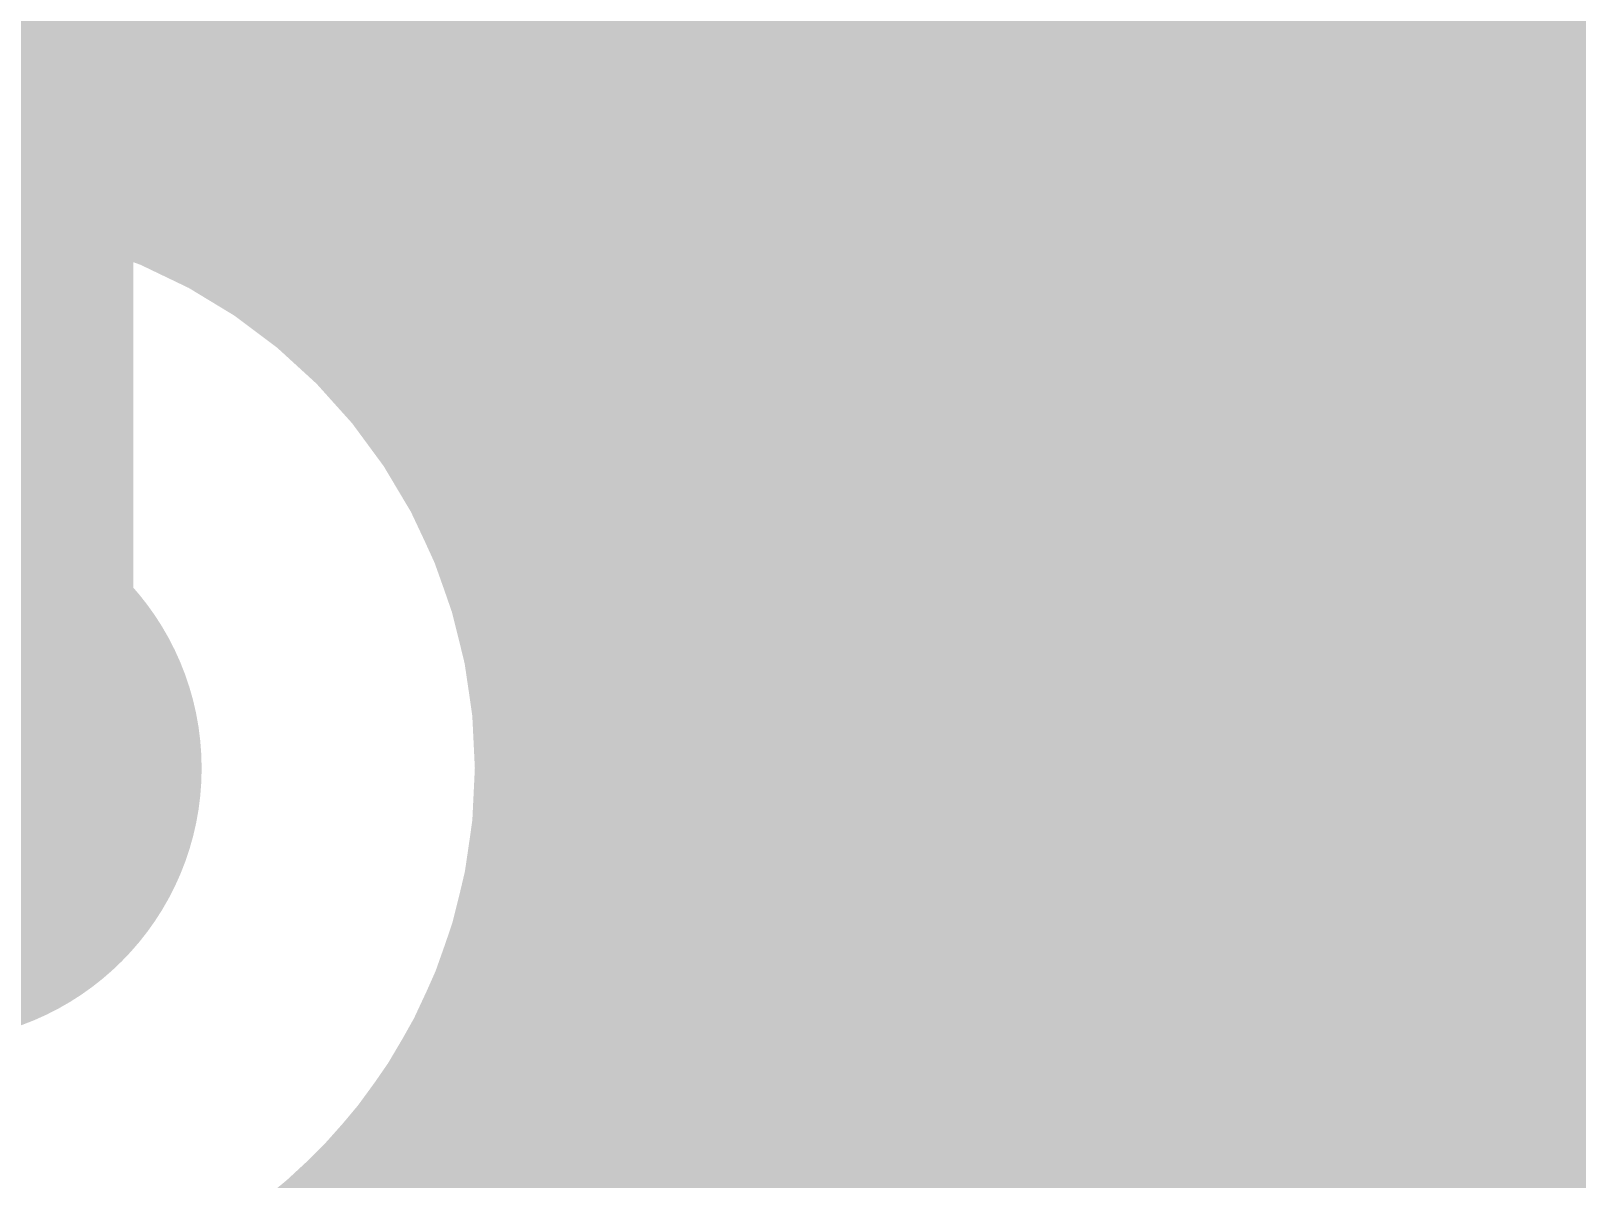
# Model space of a CAD drawing. Header units: inches. Extents: x -0.355 to 0.355, y -0.355 to 0.355.
# Drawn here: x 0.18701 to 0.23154, y -0.13878 to -0.10571 of the extents above; entities that cross this region are included whole.
import ezdxf

# ---------------------------------------------------------------- set-up
doc = ezdxf.new("R2010")
doc.units = ezdxf.units.IN
doc.header["$MEASUREMENT"] = 0
for name, color, linetype in [('BottomLayer', 5, 'Continuous'), ('Mechanical1', 6, 'Continuous'), ('TopLayer', 1, 'Continuous'), ('TopOverlay', 2, 'Continuous'), ('TopPaste', 8, 'Continuous'), ('TopSolder', 216, 'Continuous'), ('ViaHoleLayer', 16, 'Continuous')]:
    doc.layers.add(name, color=color, linetype=linetype)
doc.styles.add('Arial', font='', dxfattribs={"height": 0.2})
doc.styles.get('Arial').set_extended_font_data('Arial')

# ---------------------------------------------------------------- blocks, each defined once
blk = doc.blocks.new('R0201_24')
at = {"layer": 'TopLayer'}
for points in [[(-0.017716, 0.005906), (-0.005906, 0.005906), (-0.005906, -0.005906), (-0.017716, -0.005906)], [(0.005906, 0.005906), (0.017716, 0.005906), (0.017716, -0.005906), (0.005906, -0.005906)]]:
    blk.add_hatch(color=1, dxfattribs=at).paths.add_polyline_path(points)
at = {"layer": 'TopPaste'}
for points in [[(-0.017716, 0.005906), (-0.005906, 0.005906), (-0.005906, -0.005906), (-0.017716, -0.005906)], [(0.005906, 0.005906), (0.017716, 0.005906), (0.017716, -0.005906), (0.005906, -0.005906)]]:
    blk.add_hatch(color=8, dxfattribs=at).paths.add_polyline_path(points)
at = {"layer": 'TopSolder'}
for points in [[(-0.021716, 0.009905), (-0.001906, 0.009905), (-0.001906, -0.009905), (-0.021716, -0.009905)], [(0.001906, 0.009905), (0.021716, 0.009905), (0.021716, -0.009905), (0.001906, -0.009905)]]:
    blk.add_hatch(color=216, dxfattribs=at).paths.add_polyline_path(points)
at = {"layer": 'TopOverlay'}
for points in [[(-0.007874, 0.011434, 0.001969, 0.001969, 0), (-0.023425, 0.011434, 0.001969, 0.001969, 0)], [(-0.023425, 0.011434, 0.001969, 0.001969, 0), (-0.023425, -0.011434, 0.001969, 0.001969, 0)], [(0.023425, 0.011434, 0.001969, 0.001969, 0), (0.007874, 0.011434, 0.001969, 0.001969, 0)]]:
    blk.add_lwpolyline(points, format="xyseb", dxfattribs=at)
for points in [[(-0.023917, 0.011434, 0.000984, 0.000984, 1), (-0.022933, 0.011434, 0.000984, 0.000984, 1)], [(-0.023917, 0.011434, 0.000984, 0.000984, 1), (-0.022933, 0.011434, 0.000984, 0.000984, 1)], [(-0.008366, 0.011434, 0.000984, 0.000984, 1), (-0.007382, 0.011434, 0.000984, 0.000984, 1)], [(0.007382, 0.011434, 0.000984, 0.000984, 1), (0.008366, 0.011434, 0.000984, 0.000984, 1)]]:
    blk.add_lwpolyline(points, format="xyseb", close=True, dxfattribs=at)

msp = doc.modelspace()

# ---------------------------------------------------------------- hatches: boundary and pattern name
at = {"layer": 'BottomLayer'}
h = msp.add_hatch(color=5, dxfattribs=at)
edge = h.paths.add_edge_path()
edge.add_arc((0.184055, -0.126969), 0.007874, 0, 360)
at = {"layer": 'TopLayer'}
h = msp.add_hatch(color=1, dxfattribs=at)
edge = h.paths.add_edge_path()
edge.add_arc((0.184055, -0.126969), 0.007874, 0, 360)
at = {"layer": 'ViaHoleLayer'}
h = msp.add_hatch(color=16, dxfattribs=at)
edge = h.paths.add_edge_path()
edge.add_arc((0.184055, -0.126969), 0.003937, 0, 360)

# ---------------------------------------------------------------- linework, layer by layer
at = {"layer": 'BottomLayer'}
for points in [[(0.264103, -0.07874, 0.003937, 0.003937, -6.854099), (0.264103, 0.07874, 0.003937, 0.003937, 0)], [(0.275591, -0.003937, 0.003937, 0.003937, -0.864689), (-0.264103, -0.082677, 0.003937, 0.003937, 0)], [(0.241465, -0.071991, 0.003937, 0.003937, -0.173904), (0.14067, -0.209046, 0.003937, 0.003937, 0)], [(0.34252, -0.07874, 0.003937, 0.003937, -0.414214), (0.07874, -0.34252, 0.003937, 0.003937, 0)], [(0.34252, -0.082677, 0.003937, 0.003937, -0.414214), (0.07874, -0.346457, 0.003937, 0.003937, 0)], [(0.145669, -0.104137, 0.003937, 0.003937, 0), (0.229442, -0.104137, 0.003937, 0.003937, 0)], [(0.145669, -0.104531, 0.003937, 0.003937, 0), (0.229263, -0.104531, 0.003937, 0.003937, 0)], [(0.145669, -0.104925, 0.003937, 0.003937, 0), (0.229083, -0.104925, 0.003937, 0.003937, 0)], [(0.145669, -0.105318, 0.003937, 0.003937, 0), (0.228902, -0.105318, 0.003937, 0.003937, 0)], [(0.145669, -0.105712, 0.003937, 0.003937, 0), (0.228721, -0.105712, 0.003937, 0.003937, 0)], [(0.145669, -0.106106, 0.003937, 0.003937, 0), (0.228538, -0.106106, 0.003937, 0.003937, 0)], [(0.145669, -0.1065, 0.003937, 0.003937, 0), (0.228355, -0.1065, 0.003937, 0.003937, 0)], [(0.145669, -0.106893, 0.003937, 0.003937, 0), (0.228171, -0.106893, 0.003937, 0.003937, 0)], [(0.145669, -0.107287, 0.003937, 0.003937, 0), (0.227986, -0.107287, 0.003937, 0.003937, 0)], [(0.145669, -0.107681, 0.003937, 0.003937, 0), (0.2278, -0.107681, 0.003937, 0.003937, 0)], [(0.145669, -0.108074, 0.003937, 0.003937, 0), (0.227614, -0.108074, 0.003937, 0.003937, 0)], [(0.145669, -0.108468, 0.003937, 0.003937, 0), (0.227427, -0.108468, 0.003937, 0.003937, 0)], [(0.145669, -0.108862, 0.003937, 0.003937, 0), (0.227238, -0.108862, 0.003937, 0.003937, 0)], [(0.167181, -0.121572, 0.003937, 0.003937, -0.856092), (0.201772, -0.126969, 0.003937, 0.003937, 0)], [(0.184407, -0.109256, 0.003937, 0.003937, 0), (0.227049, -0.109256, 0.003937, 0.003937, 0)], [(0.187785, -0.109649, 0.003937, 0.003937, 0), (0.226859, -0.109649, 0.003937, 0.003937, 0)], [(0.189289, -0.110043, 0.003937, 0.003937, 0), (0.226669, -0.110043, 0.003937, 0.003937, 0)], [(0.190425, -0.110437, 0.003937, 0.003937, 0), (0.226477, -0.110437, 0.003937, 0.003937, 0)], [(0.191365, -0.11083, 0.003937, 0.003937, 0), (0.226285, -0.11083, 0.003937, 0.003937, 0)], [(0.192178, -0.111224, 0.003937, 0.003937, 0), (0.226092, -0.111224, 0.003937, 0.003937, 0)], [(0.1929, -0.111618, 0.003937, 0.003937, 0), (0.225898, -0.111618, 0.003937, 0.003937, 0)], [(0.19355, -0.112011, 0.003937, 0.003937, 0), (0.225703, -0.112011, 0.003937, 0.003937, 0)], [(0.194144, -0.112405, 0.003937, 0.003937, 0), (0.225507, -0.112405, 0.003937, 0.003937, 0)], [(0.19469, -0.112799, 0.003937, 0.003937, 0), (0.22531, -0.112799, 0.003937, 0.003937, 0)], [(0.195195, -0.113193, 0.003937, 0.003937, 0), (0.225112, -0.113193, 0.003937, 0.003937, 0)], [(0.195665, -0.113586, 0.003937, 0.003937, 0), (0.224914, -0.113586, 0.003937, 0.003937, 0)], [(0.196104, -0.11398, 0.003937, 0.003937, 0), (0.224715, -0.11398, 0.003937, 0.003937, 0)], [(0.196515, -0.114374, 0.003937, 0.003937, 0), (0.224515, -0.114374, 0.003937, 0.003937, 0)], [(0.196901, -0.114767, 0.003937, 0.003937, 0), (0.224314, -0.114767, 0.003937, 0.003937, 0)], [(0.197263, -0.115161, 0.003937, 0.003937, 0), (0.224112, -0.115161, 0.003937, 0.003937, 0)], [(0.197605, -0.115555, 0.003937, 0.003937, 0), (0.223909, -0.115555, 0.003937, 0.003937, 0)], [(0.197927, -0.115948, 0.003937, 0.003937, 0), (0.223706, -0.115948, 0.003937, 0.003937, 0)], [(0.198231, -0.116342, 0.003937, 0.003937, 0), (0.223501, -0.116342, 0.003937, 0.003937, 0)], [(0.198518, -0.116736, 0.003937, 0.003937, 0), (0.223296, -0.116736, 0.003937, 0.003937, 0)], [(0.198788, -0.117129, 0.003937, 0.003937, 0), (0.223089, -0.117129, 0.003937, 0.003937, 0)], [(0.199044, -0.117523, 0.003937, 0.003937, 0), (0.222882, -0.117523, 0.003937, 0.003937, 0)], [(0.199285, -0.117917, 0.003937, 0.003937, 0), (0.222674, -0.117917, 0.003937, 0.003937, 0)], [(0.199512, -0.118311, 0.003937, 0.003937, 0), (0.222465, -0.118311, 0.003937, 0.003937, 0)], [(0.199726, -0.118704, 0.003937, 0.003937, 0), (0.222255, -0.118704, 0.003937, 0.003937, 0)], [(0.199927, -0.119098, 0.003937, 0.003937, 0), (0.222045, -0.119098, 0.003937, 0.003937, 0)], [(0.200117, -0.119492, 0.003937, 0.003937, 0), (0.221833, -0.119492, 0.003937, 0.003937, 0)], [(0.200294, -0.119885, 0.003937, 0.003937, 0), (0.221621, -0.119885, 0.003937, 0.003937, 0)], [(0.20046, -0.120279, 0.003937, 0.003937, 0), (0.221407, -0.120279, 0.003937, 0.003937, 0)], [(0.200615, -0.120673, 0.003937, 0.003937, 0), (0.221193, -0.120673, 0.003937, 0.003937, 0)], [(0.20076, -0.121066, 0.003937, 0.003937, 0), (0.220978, -0.121066, 0.003937, 0.003937, 0)], [(0.200894, -0.12146, 0.003937, 0.003937, 0), (0.220761, -0.12146, 0.003937, 0.003937, 0)], [(0.201017, -0.121854, 0.003937, 0.003937, 0), (0.220544, -0.121854, 0.003937, 0.003937, 0)], [(0.201131, -0.122248, 0.003937, 0.003937, 0), (0.220326, -0.122248, 0.003937, 0.003937, 0)], [(0.201235, -0.122641, 0.003937, 0.003937, 0), (0.220108, -0.122641, 0.003937, 0.003937, 0)], [(0.158465, -0.152559, 0.011811, 0.011811, 0), (0.184055, -0.126969, 0.011811, 0.011811, 0)], [(0.201329, -0.123035, 0.003937, 0.003937, 0), (0.219888, -0.123035, 0.003937, 0.003937, 0)], [(0.201414, -0.123429, 0.003937, 0.003937, 0), (0.219667, -0.123429, 0.003937, 0.003937, 0)], [(0.20149, -0.123822, 0.003937, 0.003937, 0), (0.219445, -0.123822, 0.003937, 0.003937, 0)], [(0.201556, -0.124216, 0.003937, 0.003937, 0), (0.219223, -0.124216, 0.003937, 0.003937, 0)], [(0.201614, -0.12461, 0.003937, 0.003937, 0), (0.218999, -0.12461, 0.003937, 0.003937, 0)], [(0.201662, -0.125003, 0.003937, 0.003937, 0), (0.218775, -0.125003, 0.003937, 0.003937, 0)], [(0.201702, -0.125397, 0.003937, 0.003937, 0), (0.218549, -0.125397, 0.003937, 0.003937, 0)], [(0.201732, -0.125791, 0.003937, 0.003937, 0), (0.218323, -0.125791, 0.003937, 0.003937, 0)], [(0.201754, -0.126185, 0.003937, 0.003937, 0), (0.218095, -0.126185, 0.003937, 0.003937, 0)], [(0.201767, -0.126578, 0.003937, 0.003937, 0), (0.217867, -0.126578, 0.003937, 0.003937, 0)], [(0.201772, -0.126969, 0.003937, 0.003937, -0.326204), (0.189451, -0.143843, 0.003937, 0.003937, 0)], [(0.201772, -0.126972, 0.003937, 0.003937, 0), (0.217638, -0.126972, 0.003937, 0.003937, 0)], [(0.201767, -0.127366, 0.003937, 0.003937, 0), (0.217408, -0.127366, 0.003937, 0.003937, 0)], [(0.201754, -0.127759, 0.003937, 0.003937, 0), (0.217177, -0.127759, 0.003937, 0.003937, 0)], [(0.201732, -0.128153, 0.003937, 0.003937, 0), (0.216945, -0.128153, 0.003937, 0.003937, 0)], [(0.201701, -0.128547, 0.003937, 0.003937, 0), (0.216712, -0.128547, 0.003937, 0.003937, 0)], [(0.201613, -0.129334, 0.003937, 0.003937, 0), (0.216243, -0.129334, 0.003937, 0.003937, 0)], [(0.201661, -0.128941, 0.003937, 0.003937, 0), (0.216478, -0.128941, 0.003937, 0.003937, 0)], [(0.201555, -0.129728, 0.003937, 0.003937, 0), (0.216007, -0.129728, 0.003937, 0.003937, 0)], [(0.201489, -0.130122, 0.003937, 0.003937, 0), (0.21577, -0.130122, 0.003937, 0.003937, 0)], [(0.201413, -0.130515, 0.003937, 0.003937, 0), (0.215532, -0.130515, 0.003937, 0.003937, 0)], [(0.201328, -0.130909, 0.003937, 0.003937, 0), (0.215293, -0.130909, 0.003937, 0.003937, 0)], [(0.201233, -0.131303, 0.003937, 0.003937, 0), (0.215053, -0.131303, 0.003937, 0.003937, 0)], [(0.201129, -0.131696, 0.003937, 0.003937, 0), (0.214812, -0.131696, 0.003937, 0.003937, 0)], [(0.201015, -0.13209, 0.003937, 0.003937, 0), (0.21457, -0.13209, 0.003937, 0.003937, 0)], [(0.200757, -0.132878, 0.003937, 0.003937, 0), (0.214084, -0.132878, 0.003937, 0.003937, 0)], [(0.200891, -0.132484, 0.003937, 0.003937, 0), (0.214327, -0.132484, 0.003937, 0.003937, 0)], [(0.200613, -0.133271, 0.003937, 0.003937, 0), (0.213839, -0.133271, 0.003937, 0.003937, 0)], [(0.200457, -0.133665, 0.003937, 0.003937, 0), (0.213593, -0.133665, 0.003937, 0.003937, 0)], [(0.200291, -0.134059, 0.003937, 0.003937, 0), (0.213346, -0.134059, 0.003937, 0.003937, 0)], [(0.200113, -0.134452, 0.003937, 0.003937, 0), (0.213098, -0.134452, 0.003937, 0.003937, 0)], [(0.199924, -0.134846, 0.003937, 0.003937, 0), (0.212849, -0.134846, 0.003937, 0.003937, 0)], [(0.199722, -0.13524, 0.003937, 0.003937, 0), (0.212599, -0.13524, 0.003937, 0.003937, 0)], [(0.199508, -0.135633, 0.003937, 0.003937, 0), (0.212348, -0.135633, 0.003937, 0.003937, 0)], [(0.199039, -0.136421, 0.003937, 0.003937, 0), (0.211843, -0.136421, 0.003937, 0.003937, 0)], [(0.199281, -0.136027, 0.003937, 0.003937, 0), (0.212096, -0.136027, 0.003937, 0.003937, 0)], [(0.198784, -0.136815, 0.003937, 0.003937, 0), (0.211589, -0.136815, 0.003937, 0.003937, 0)], [(0.198513, -0.137208, 0.003937, 0.003937, 0), (0.211334, -0.137208, 0.003937, 0.003937, 0)], [(0.198226, -0.137602, 0.003937, 0.003937, 0), (0.211078, -0.137602, 0.003937, 0.003937, 0)], [(0.197922, -0.137996, 0.003937, 0.003937, 0), (0.210821, -0.137996, 0.003937, 0.003937, 0)], [(0.197599, -0.138389, 0.003937, 0.003937, 0), (0.210563, -0.138389, 0.003937, 0.003937, 0)], [(0.197257, -0.138783, 0.003937, 0.003937, 0), (0.210303, -0.138783, 0.003937, 0.003937, 0)], [(0.196508, -0.13957, 0.003937, 0.003937, 0), (0.209782, -0.13957, 0.003937, 0.003937, 0)], [(0.196894, -0.139177, 0.003937, 0.003937, 0), (0.210043, -0.139177, 0.003937, 0.003937, 0)], [(0.196096, -0.139964, 0.003937, 0.003937, 0), (0.209519, -0.139964, 0.003937, 0.003937, 0)], [(0.195657, -0.140358, 0.003937, 0.003937, 0), (0.209256, -0.140358, 0.003937, 0.003937, 0)], [(0.195186, -0.140752, 0.003937, 0.003937, 0), (0.208991, -0.140752, 0.003937, 0.003937, 0)]]:
    msp.add_lwpolyline(points, format="xyseb", dxfattribs=at)
for points in [[(0.228458, -0.104137, 0.001969, 0.001969, 1), (0.230426, -0.104137, 0.001969, 0.001969, 1)], [(0.228279, -0.104531, 0.001969, 0.001969, 1), (0.230247, -0.104531, 0.001969, 0.001969, 1)], [(0.228099, -0.104925, 0.001969, 0.001969, 1), (0.230067, -0.104925, 0.001969, 0.001969, 1)], [(0.227736, -0.105712, 0.001969, 0.001969, 1), (0.229705, -0.105712, 0.001969, 0.001969, 1)], [(0.227918, -0.105318, 0.001969, 0.001969, 1), (0.229886, -0.105318, 0.001969, 0.001969, 1)], [(0.227554, -0.106106, 0.001969, 0.001969, 1), (0.229522, -0.106106, 0.001969, 0.001969, 1)], [(0.227371, -0.1065, 0.001969, 0.001969, 1), (0.229339, -0.1065, 0.001969, 0.001969, 1)], [(0.227187, -0.106893, 0.001969, 0.001969, 1), (0.229155, -0.106893, 0.001969, 0.001969, 1)], [(0.227002, -0.107287, 0.001969, 0.001969, 1), (0.22897, -0.107287, 0.001969, 0.001969, 1)], [(0.226816, -0.107681, 0.001969, 0.001969, 1), (0.228785, -0.107681, 0.001969, 0.001969, 1)], [(0.22663, -0.108074, 0.001969, 0.001969, 1), (0.228598, -0.108074, 0.001969, 0.001969, 1)], [(0.226442, -0.108468, 0.001969, 0.001969, 1), (0.228411, -0.108468, 0.001969, 0.001969, 1)], [(0.226065, -0.109256, 0.001969, 0.001969, 1), (0.228034, -0.109256, 0.001969, 0.001969, 1)], [(0.226254, -0.108862, 0.001969, 0.001969, 1), (0.228223, -0.108862, 0.001969, 0.001969, 1)], [(0.186801, -0.109649, 0.001969, 0.001969, 1), (0.18877, -0.109649, 0.001969, 0.001969, 1)], [(0.225875, -0.109649, 0.001969, 0.001969, 1), (0.227844, -0.109649, 0.001969, 0.001969, 1)], [(0.188305, -0.110043, 0.001969, 0.001969, 1), (0.190274, -0.110043, 0.001969, 0.001969, 1)], [(0.225685, -0.110043, 0.001969, 0.001969, 1), (0.227653, -0.110043, 0.001969, 0.001969, 1)], [(0.18944, -0.110437, 0.001969, 0.001969, 1), (0.191409, -0.110437, 0.001969, 0.001969, 1)], [(0.225493, -0.110437, 0.001969, 0.001969, 1), (0.227462, -0.110437, 0.001969, 0.001969, 1)], [(0.190381, -0.11083, 0.001969, 0.001969, 1), (0.192349, -0.11083, 0.001969, 0.001969, 1)], [(0.225301, -0.11083, 0.001969, 0.001969, 1), (0.227269, -0.11083, 0.001969, 0.001969, 1)], [(0.191194, -0.111224, 0.001969, 0.001969, 1), (0.193162, -0.111224, 0.001969, 0.001969, 1)], [(0.225107, -0.111224, 0.001969, 0.001969, 1), (0.227076, -0.111224, 0.001969, 0.001969, 1)], [(0.191915, -0.111618, 0.001969, 0.001969, 1), (0.193884, -0.111618, 0.001969, 0.001969, 1)], [(0.224913, -0.111618, 0.001969, 0.001969, 1), (0.226882, -0.111618, 0.001969, 0.001969, 1)], [(0.192566, -0.112011, 0.001969, 0.001969, 1), (0.194534, -0.112011, 0.001969, 0.001969, 1)], [(0.19316, -0.112405, 0.001969, 0.001969, 1), (0.195128, -0.112405, 0.001969, 0.001969, 1)], [(0.224523, -0.112405, 0.001969, 0.001969, 1), (0.226491, -0.112405, 0.001969, 0.001969, 1)], [(0.224718, -0.112011, 0.001969, 0.001969, 1), (0.226687, -0.112011, 0.001969, 0.001969, 1)], [(0.193706, -0.112799, 0.001969, 0.001969, 1), (0.195674, -0.112799, 0.001969, 0.001969, 1)], [(0.224326, -0.112799, 0.001969, 0.001969, 1), (0.226294, -0.112799, 0.001969, 0.001969, 1)], [(0.194211, -0.113193, 0.001969, 0.001969, 1), (0.196179, -0.113193, 0.001969, 0.001969, 1)], [(0.224128, -0.113193, 0.001969, 0.001969, 1), (0.226097, -0.113193, 0.001969, 0.001969, 1)], [(0.194681, -0.113586, 0.001969, 0.001969, 1), (0.196649, -0.113586, 0.001969, 0.001969, 1)], [(0.22393, -0.113586, 0.001969, 0.001969, 1), (0.225898, -0.113586, 0.001969, 0.001969, 1)], [(0.19512, -0.11398, 0.001969, 0.001969, 1), (0.197088, -0.11398, 0.001969, 0.001969, 1)], [(0.223731, -0.11398, 0.001969, 0.001969, 1), (0.225699, -0.11398, 0.001969, 0.001969, 1)], [(0.19553, -0.114374, 0.001969, 0.001969, 1), (0.197499, -0.114374, 0.001969, 0.001969, 1)], [(0.223531, -0.114374, 0.001969, 0.001969, 1), (0.225499, -0.114374, 0.001969, 0.001969, 1)], [(0.195916, -0.114767, 0.001969, 0.001969, 1), (0.197885, -0.114767, 0.001969, 0.001969, 1)], [(0.22333, -0.114767, 0.001969, 0.001969, 1), (0.225298, -0.114767, 0.001969, 0.001969, 1)], [(0.196279, -0.115161, 0.001969, 0.001969, 1), (0.198247, -0.115161, 0.001969, 0.001969, 1)], [(0.223128, -0.115161, 0.001969, 0.001969, 1), (0.225096, -0.115161, 0.001969, 0.001969, 1)], [(0.196621, -0.115555, 0.001969, 0.001969, 1), (0.198589, -0.115555, 0.001969, 0.001969, 1)], [(0.196943, -0.115948, 0.001969, 0.001969, 1), (0.198911, -0.115948, 0.001969, 0.001969, 1)], [(0.222721, -0.115948, 0.001969, 0.001969, 1), (0.22469, -0.115948, 0.001969, 0.001969, 1)], [(0.222925, -0.115555, 0.001969, 0.001969, 1), (0.224893, -0.115555, 0.001969, 0.001969, 1)], [(0.197247, -0.116342, 0.001969, 0.001969, 1), (0.199215, -0.116342, 0.001969, 0.001969, 1)], [(0.222517, -0.116342, 0.001969, 0.001969, 1), (0.224485, -0.116342, 0.001969, 0.001969, 1)], [(0.197534, -0.116736, 0.001969, 0.001969, 1), (0.199502, -0.116736, 0.001969, 0.001969, 1)], [(0.222311, -0.116736, 0.001969, 0.001969, 1), (0.22428, -0.116736, 0.001969, 0.001969, 1)], [(0.197804, -0.117129, 0.001969, 0.001969, 1), (0.199772, -0.117129, 0.001969, 0.001969, 1)], [(0.222105, -0.117129, 0.001969, 0.001969, 1), (0.224074, -0.117129, 0.001969, 0.001969, 1)], [(0.19806, -0.117523, 0.001969, 0.001969, 1), (0.200028, -0.117523, 0.001969, 0.001969, 1)], [(0.221898, -0.117523, 0.001969, 0.001969, 1), (0.223866, -0.117523, 0.001969, 0.001969, 1)], [(0.198301, -0.117917, 0.001969, 0.001969, 1), (0.200269, -0.117917, 0.001969, 0.001969, 1)], [(0.22169, -0.117917, 0.001969, 0.001969, 1), (0.223658, -0.117917, 0.001969, 0.001969, 1)], [(0.198528, -0.118311, 0.001969, 0.001969, 1), (0.200496, -0.118311, 0.001969, 0.001969, 1)], [(0.221481, -0.118311, 0.001969, 0.001969, 1), (0.223449, -0.118311, 0.001969, 0.001969, 1)], [(0.198742, -0.118704, 0.001969, 0.001969, 1), (0.20071, -0.118704, 0.001969, 0.001969, 1)], [(0.221271, -0.118704, 0.001969, 0.001969, 1), (0.22324, -0.118704, 0.001969, 0.001969, 1)], [(0.198943, -0.119098, 0.001969, 0.001969, 1), (0.200912, -0.119098, 0.001969, 0.001969, 1)], [(0.199132, -0.119492, 0.001969, 0.001969, 1), (0.201101, -0.119492, 0.001969, 0.001969, 1)], [(0.220849, -0.119492, 0.001969, 0.001969, 1), (0.222817, -0.119492, 0.001969, 0.001969, 1)], [(0.22106, -0.119098, 0.001969, 0.001969, 1), (0.223029, -0.119098, 0.001969, 0.001969, 1)], [(0.19931, -0.119885, 0.001969, 0.001969, 1), (0.201278, -0.119885, 0.001969, 0.001969, 1)], [(0.220636, -0.119885, 0.001969, 0.001969, 1), (0.222605, -0.119885, 0.001969, 0.001969, 1)], [(0.199476, -0.120279, 0.001969, 0.001969, 1), (0.201444, -0.120279, 0.001969, 0.001969, 1)], [(0.220423, -0.120279, 0.001969, 0.001969, 1), (0.222391, -0.120279, 0.001969, 0.001969, 1)], [(0.199631, -0.120673, 0.001969, 0.001969, 1), (0.201599, -0.120673, 0.001969, 0.001969, 1)], [(0.220209, -0.120673, 0.001969, 0.001969, 1), (0.222177, -0.120673, 0.001969, 0.001969, 1)], [(0.199775, -0.121066, 0.001969, 0.001969, 1), (0.201744, -0.121066, 0.001969, 0.001969, 1)], [(0.219993, -0.121066, 0.001969, 0.001969, 1), (0.221962, -0.121066, 0.001969, 0.001969, 1)], [(0.199909, -0.12146, 0.001969, 0.001969, 1), (0.201878, -0.12146, 0.001969, 0.001969, 1)], [(0.219777, -0.12146, 0.001969, 0.001969, 1), (0.221746, -0.12146, 0.001969, 0.001969, 1)], [(0.200033, -0.121854, 0.001969, 0.001969, 1), (0.202002, -0.121854, 0.001969, 0.001969, 1)], [(0.21956, -0.121854, 0.001969, 0.001969, 1), (0.221529, -0.121854, 0.001969, 0.001969, 1)], [(0.200147, -0.122248, 0.001969, 0.001969, 1), (0.202115, -0.122248, 0.001969, 0.001969, 1)], [(0.200251, -0.122641, 0.001969, 0.001969, 1), (0.202219, -0.122641, 0.001969, 0.001969, 1)], [(0.219123, -0.122641, 0.001969, 0.001969, 1), (0.221092, -0.122641, 0.001969, 0.001969, 1)], [(0.219342, -0.122248, 0.001969, 0.001969, 1), (0.221311, -0.122248, 0.001969, 0.001969, 1)], [(0.181102, -0.126969, 0.005906, 0.005906, 1), (0.187008, -0.126969, 0.005906, 0.005906, 1)], [(0.200345, -0.123035, 0.001969, 0.001969, 1), (0.202314, -0.123035, 0.001969, 0.001969, 1)], [(0.218904, -0.123035, 0.001969, 0.001969, 1), (0.220872, -0.123035, 0.001969, 0.001969, 1)], [(0.20043, -0.123429, 0.001969, 0.001969, 1), (0.202399, -0.123429, 0.001969, 0.001969, 1)], [(0.218683, -0.123429, 0.001969, 0.001969, 1), (0.220651, -0.123429, 0.001969, 0.001969, 1)], [(0.200506, -0.123822, 0.001969, 0.001969, 1), (0.202474, -0.123822, 0.001969, 0.001969, 1)], [(0.218461, -0.123822, 0.001969, 0.001969, 1), (0.220429, -0.123822, 0.001969, 0.001969, 1)], [(0.200572, -0.124216, 0.001969, 0.001969, 1), (0.202541, -0.124216, 0.001969, 0.001969, 1)], [(0.218238, -0.124216, 0.001969, 0.001969, 1), (0.220207, -0.124216, 0.001969, 0.001969, 1)], [(0.20063, -0.12461, 0.001969, 0.001969, 1), (0.202598, -0.12461, 0.001969, 0.001969, 1)], [(0.218015, -0.12461, 0.001969, 0.001969, 1), (0.219983, -0.12461, 0.001969, 0.001969, 1)], [(0.200678, -0.125003, 0.001969, 0.001969, 1), (0.202647, -0.125003, 0.001969, 0.001969, 1)], [(0.21779, -0.125003, 0.001969, 0.001969, 1), (0.219759, -0.125003, 0.001969, 0.001969, 1)], [(0.200718, -0.125397, 0.001969, 0.001969, 1), (0.202686, -0.125397, 0.001969, 0.001969, 1)], [(0.217565, -0.125397, 0.001969, 0.001969, 1), (0.219533, -0.125397, 0.001969, 0.001969, 1)], [(0.200748, -0.125791, 0.001969, 0.001969, 1), (0.202717, -0.125791, 0.001969, 0.001969, 1)], [(0.20077, -0.126185, 0.001969, 0.001969, 1), (0.202738, -0.126185, 0.001969, 0.001969, 1)], [(0.217111, -0.126185, 0.001969, 0.001969, 1), (0.21908, -0.126185, 0.001969, 0.001969, 1)], [(0.217339, -0.125791, 0.001969, 0.001969, 1), (0.219307, -0.125791, 0.001969, 0.001969, 1)], [(0.200783, -0.126578, 0.001969, 0.001969, 1), (0.202752, -0.126578, 0.001969, 0.001969, 1)], [(0.216883, -0.126578, 0.001969, 0.001969, 1), (0.218851, -0.126578, 0.001969, 0.001969, 1)], [(0.200787, -0.126969, 0.001969, 0.001969, 1), (0.202756, -0.126969, 0.001969, 0.001969, 1)], [(0.200787, -0.126969, 0.001969, 0.001969, 1), (0.202756, -0.126969, 0.001969, 0.001969, 1)], [(0.200787, -0.126972, 0.001969, 0.001969, 1), (0.202756, -0.126972, 0.001969, 0.001969, 1)], [(0.216654, -0.126972, 0.001969, 0.001969, 1), (0.218622, -0.126972, 0.001969, 0.001969, 1)], [(0.200783, -0.127366, 0.001969, 0.001969, 1), (0.202751, -0.127366, 0.001969, 0.001969, 1)], [(0.216424, -0.127366, 0.001969, 0.001969, 1), (0.218392, -0.127366, 0.001969, 0.001969, 1)], [(0.20077, -0.127759, 0.001969, 0.001969, 1), (0.202738, -0.127759, 0.001969, 0.001969, 1)], [(0.216193, -0.127759, 0.001969, 0.001969, 1), (0.218161, -0.127759, 0.001969, 0.001969, 1)], [(0.200748, -0.128153, 0.001969, 0.001969, 1), (0.202716, -0.128153, 0.001969, 0.001969, 1)], [(0.21596, -0.128153, 0.001969, 0.001969, 1), (0.217929, -0.128153, 0.001969, 0.001969, 1)], [(0.200717, -0.128547, 0.001969, 0.001969, 1), (0.202685, -0.128547, 0.001969, 0.001969, 1)], [(0.215727, -0.128547, 0.001969, 0.001969, 1), (0.217696, -0.128547, 0.001969, 0.001969, 1)], [(0.200629, -0.129334, 0.001969, 0.001969, 1), (0.202597, -0.129334, 0.001969, 0.001969, 1)], [(0.200677, -0.128941, 0.001969, 0.001969, 1), (0.202646, -0.128941, 0.001969, 0.001969, 1)], [(0.215258, -0.129334, 0.001969, 0.001969, 1), (0.217227, -0.129334, 0.001969, 0.001969, 1)], [(0.215493, -0.128941, 0.001969, 0.001969, 1), (0.217462, -0.128941, 0.001969, 0.001969, 1)], [(0.200571, -0.129728, 0.001969, 0.001969, 1), (0.20254, -0.129728, 0.001969, 0.001969, 1)], [(0.215023, -0.129728, 0.001969, 0.001969, 1), (0.216991, -0.129728, 0.001969, 0.001969, 1)], [(0.200505, -0.130122, 0.001969, 0.001969, 1), (0.202473, -0.130122, 0.001969, 0.001969, 1)], [(0.214785, -0.130122, 0.001969, 0.001969, 1), (0.216754, -0.130122, 0.001969, 0.001969, 1)], [(0.200429, -0.130515, 0.001969, 0.001969, 1), (0.202397, -0.130515, 0.001969, 0.001969, 1)], [(0.214548, -0.130515, 0.001969, 0.001969, 1), (0.216516, -0.130515, 0.001969, 0.001969, 1)], [(0.200344, -0.130909, 0.001969, 0.001969, 1), (0.202312, -0.130909, 0.001969, 0.001969, 1)], [(0.214309, -0.130909, 0.001969, 0.001969, 1), (0.216277, -0.130909, 0.001969, 0.001969, 1)], [(0.200249, -0.131303, 0.001969, 0.001969, 1), (0.202217, -0.131303, 0.001969, 0.001969, 1)], [(0.214069, -0.131303, 0.001969, 0.001969, 1), (0.216037, -0.131303, 0.001969, 0.001969, 1)], [(0.200145, -0.131696, 0.001969, 0.001969, 1), (0.202113, -0.131696, 0.001969, 0.001969, 1)], [(0.213828, -0.131696, 0.001969, 0.001969, 1), (0.215796, -0.131696, 0.001969, 0.001969, 1)], [(0.200031, -0.13209, 0.001969, 0.001969, 1), (0.201999, -0.13209, 0.001969, 0.001969, 1)], [(0.213586, -0.13209, 0.001969, 0.001969, 1), (0.215555, -0.13209, 0.001969, 0.001969, 1)], [(0.199773, -0.132878, 0.001969, 0.001969, 1), (0.201741, -0.132878, 0.001969, 0.001969, 1)], [(0.199907, -0.132484, 0.001969, 0.001969, 1), (0.201875, -0.132484, 0.001969, 0.001969, 1)], [(0.213099, -0.132878, 0.001969, 0.001969, 1), (0.215068, -0.132878, 0.001969, 0.001969, 1)], [(0.213343, -0.132484, 0.001969, 0.001969, 1), (0.215312, -0.132484, 0.001969, 0.001969, 1)], [(0.199628, -0.133271, 0.001969, 0.001969, 1), (0.201597, -0.133271, 0.001969, 0.001969, 1)], [(0.212855, -0.133271, 0.001969, 0.001969, 1), (0.214823, -0.133271, 0.001969, 0.001969, 1)], [(0.199473, -0.133665, 0.001969, 0.001969, 1), (0.201441, -0.133665, 0.001969, 0.001969, 1)], [(0.212609, -0.133665, 0.001969, 0.001969, 1), (0.214577, -0.133665, 0.001969, 0.001969, 1)], [(0.199307, -0.134059, 0.001969, 0.001969, 1), (0.201275, -0.134059, 0.001969, 0.001969, 1)], [(0.212362, -0.134059, 0.001969, 0.001969, 1), (0.21433, -0.134059, 0.001969, 0.001969, 1)], [(0.199129, -0.134452, 0.001969, 0.001969, 1), (0.201098, -0.134452, 0.001969, 0.001969, 1)], [(0.212114, -0.134452, 0.001969, 0.001969, 1), (0.214082, -0.134452, 0.001969, 0.001969, 1)], [(0.19894, -0.134846, 0.001969, 0.001969, 1), (0.200908, -0.134846, 0.001969, 0.001969, 1)], [(0.211865, -0.134846, 0.001969, 0.001969, 1), (0.213833, -0.134846, 0.001969, 0.001969, 1)], [(0.198738, -0.13524, 0.001969, 0.001969, 1), (0.200707, -0.13524, 0.001969, 0.001969, 1)], [(0.211615, -0.13524, 0.001969, 0.001969, 1), (0.213583, -0.13524, 0.001969, 0.001969, 1)], [(0.198524, -0.135633, 0.001969, 0.001969, 1), (0.200492, -0.135633, 0.001969, 0.001969, 1)], [(0.211364, -0.135633, 0.001969, 0.001969, 1), (0.213333, -0.135633, 0.001969, 0.001969, 1)], [(0.198055, -0.136421, 0.001969, 0.001969, 1), (0.200024, -0.136421, 0.001969, 0.001969, 1)], [(0.198296, -0.136027, 0.001969, 0.001969, 1), (0.200265, -0.136027, 0.001969, 0.001969, 1)], [(0.210859, -0.136421, 0.001969, 0.001969, 1), (0.212828, -0.136421, 0.001969, 0.001969, 1)], [(0.211112, -0.136027, 0.001969, 0.001969, 1), (0.213081, -0.136027, 0.001969, 0.001969, 1)], [(0.197799, -0.136815, 0.001969, 0.001969, 1), (0.199768, -0.136815, 0.001969, 0.001969, 1)], [(0.210605, -0.136815, 0.001969, 0.001969, 1), (0.212573, -0.136815, 0.001969, 0.001969, 1)], [(0.197528, -0.137208, 0.001969, 0.001969, 1), (0.199497, -0.137208, 0.001969, 0.001969, 1)], [(0.21035, -0.137208, 0.001969, 0.001969, 1), (0.212318, -0.137208, 0.001969, 0.001969, 1)], [(0.197241, -0.137602, 0.001969, 0.001969, 1), (0.19921, -0.137602, 0.001969, 0.001969, 1)], [(0.210094, -0.137602, 0.001969, 0.001969, 1), (0.212062, -0.137602, 0.001969, 0.001969, 1)], [(0.196937, -0.137996, 0.001969, 0.001969, 1), (0.198906, -0.137996, 0.001969, 0.001969, 1)], [(0.209837, -0.137996, 0.001969, 0.001969, 1), (0.211805, -0.137996, 0.001969, 0.001969, 1)], [(0.196615, -0.138389, 0.001969, 0.001969, 1), (0.198583, -0.138389, 0.001969, 0.001969, 1)], [(0.209578, -0.138389, 0.001969, 0.001969, 1), (0.211547, -0.138389, 0.001969, 0.001969, 1)], [(0.196273, -0.138783, 0.001969, 0.001969, 1), (0.198241, -0.138783, 0.001969, 0.001969, 1)], [(0.209319, -0.138783, 0.001969, 0.001969, 1), (0.211287, -0.138783, 0.001969, 0.001969, 1)], [(0.195523, -0.13957, 0.001969, 0.001969, 1), (0.197492, -0.13957, 0.001969, 0.001969, 1)], [(0.19591, -0.139177, 0.001969, 0.001969, 1), (0.197878, -0.139177, 0.001969, 0.001969, 1)], [(0.208797, -0.13957, 0.001969, 0.001969, 1), (0.210766, -0.13957, 0.001969, 0.001969, 1)], [(0.209059, -0.139177, 0.001969, 0.001969, 1), (0.211027, -0.139177, 0.001969, 0.001969, 1)], [(0.195112, -0.139964, 0.001969, 0.001969, 1), (0.19708, -0.139964, 0.001969, 0.001969, 1)], [(0.208535, -0.139964, 0.001969, 0.001969, 1), (0.210503, -0.139964, 0.001969, 0.001969, 1)], [(0.194673, -0.140358, 0.001969, 0.001969, 1), (0.196641, -0.140358, 0.001969, 0.001969, 1)], [(0.208271, -0.140358, 0.001969, 0.001969, 1), (0.21024, -0.140358, 0.001969, 0.001969, 1)]]:
    msp.add_lwpolyline(points, format="xyseb", close=True, dxfattribs=at)
at = {"layer": 'Mechanical1'}
msp.add_lwpolyline([(0.354297, -0.078701, 0.0005, 0.0005, -0.414214), (0.078706, -0.354291, 0.0005, 0.0005, 0)], format="xyseb", dxfattribs=at)
at = {"layer": 'TopLayer'}
for points in [[(0.184055, -0.126968, 0.011811, 0.011811, 0), (0.184055, -0.102362, 0.011811, 0.011811, 0)], [(0.223425, -0.11811, 0.003937, 0.003937, 0), (0.223425, -0.103317, 0.003937, 0.003937, 0)], [(0.223425, -0.104137, 0.003937, 0.003937, 0), (0.272424, -0.104137, 0.003937, 0.003937, 0)], [(0.223425, -0.104531, 0.003937, 0.003937, 0), (0.272399, -0.104531, 0.003937, 0.003937, 0)], [(0.223425, -0.104925, 0.003937, 0.003937, 0), (0.272373, -0.104925, 0.003937, 0.003937, 0)], [(0.223425, -0.105318, 0.003937, 0.003937, 0), (0.272347, -0.105318, 0.003937, 0.003937, 0)], [(0.223425, -0.105712, 0.003937, 0.003937, 0), (0.272321, -0.105712, 0.003937, 0.003937, 0)], [(0.223425, -0.106106, 0.003937, 0.003937, 0), (0.272295, -0.106106, 0.003937, 0.003937, 0)], [(0.223425, -0.1065, 0.003937, 0.003937, 0), (0.27227, -0.1065, 0.003937, 0.003937, 0)], [(0.223425, -0.106893, 0.003937, 0.003937, 0), (0.272244, -0.106893, 0.003937, 0.003937, 0)], [(0.223425, -0.107287, 0.003937, 0.003937, 0), (0.272218, -0.107287, 0.003937, 0.003937, 0)], [(0.223425, -0.107681, 0.003937, 0.003937, 0), (0.272192, -0.107681, 0.003937, 0.003937, 0)], [(0.223425, -0.108074, 0.003937, 0.003937, 0), (0.272133, -0.108074, 0.003937, 0.003937, 0)], [(0.223425, -0.108468, 0.003937, 0.003937, 0), (0.272054, -0.108468, 0.003937, 0.003937, 0)], [(0.223425, -0.108862, 0.003937, 0.003937, 0), (0.271976, -0.108862, 0.003937, 0.003937, 0)], [(0.223425, -0.109256, 0.003937, 0.003937, 0), (0.271898, -0.109256, 0.003937, 0.003937, 0)], [(0.223425, -0.109649, 0.003937, 0.003937, 0), (0.271819, -0.109649, 0.003937, 0.003937, 0)], [(0.223425, -0.110043, 0.003937, 0.003937, 0), (0.271741, -0.110043, 0.003937, 0.003937, 0)], [(0.223425, -0.110437, 0.003937, 0.003937, 0), (0.271663, -0.110437, 0.003937, 0.003937, 0)], [(0.223425, -0.11083, 0.003937, 0.003937, 0), (0.271585, -0.11083, 0.003937, 0.003937, 0)], [(0.223425, -0.111224, 0.003937, 0.003937, 0), (0.271506, -0.111224, 0.003937, 0.003937, 0)], [(0.223425, -0.111618, 0.003937, 0.003937, 0), (0.271428, -0.111618, 0.003937, 0.003937, 0)], [(0.223425, -0.112011, 0.003937, 0.003937, 0), (0.27135, -0.112011, 0.003937, 0.003937, 0)], [(0.223425, -0.112405, 0.003937, 0.003937, 0), (0.271271, -0.112405, 0.003937, 0.003937, 0)], [(0.223425, -0.112799, 0.003937, 0.003937, 0), (0.271193, -0.112799, 0.003937, 0.003937, 0)], [(0.223425, -0.113193, 0.003937, 0.003937, 0), (0.271115, -0.113193, 0.003937, 0.003937, 0)], [(0.223425, -0.113586, 0.003937, 0.003937, 0), (0.271036, -0.113586, 0.003937, 0.003937, 0)], [(0.223425, -0.11398, 0.003937, 0.003937, 0), (0.270958, -0.11398, 0.003937, 0.003937, 0)], [(0.223425, -0.114374, 0.003937, 0.003937, 0), (0.27088, -0.114374, 0.003937, 0.003937, 0)], [(0.223425, -0.114767, 0.003937, 0.003937, 0), (0.270801, -0.114767, 0.003937, 0.003937, 0)], [(0.223425, -0.115161, 0.003937, 0.003937, 0), (0.270723, -0.115161, 0.003937, 0.003937, 0)], [(0.223425, -0.115555, 0.003937, 0.003937, 0), (0.270645, -0.115555, 0.003937, 0.003937, 0)], [(0.223425, -0.115948, 0.003937, 0.003937, 0), (0.270566, -0.115948, 0.003937, 0.003937, 0)], [(0.223425, -0.116342, 0.003937, 0.003937, 0), (0.270488, -0.116342, 0.003937, 0.003937, 0)], [(0.223425, -0.116736, 0.003937, 0.003937, 0), (0.27041, -0.116736, 0.003937, 0.003937, 0)], [(0.223425, -0.117129, 0.003937, 0.003937, 0), (0.270332, -0.117129, 0.003937, 0.003937, 0)], [(0.223425, -0.117523, 0.003937, 0.003937, 0), (0.270253, -0.117523, 0.003937, 0.003937, 0)], [(0.199803, -0.11811, 0.003937, 0.003937, 0), (0.223425, -0.11811, 0.003937, 0.003937, 0)], [(0.223425, -0.117917, 0.003937, 0.003937, 0), (0.270175, -0.117917, 0.003937, 0.003937, 0)], [(0.199803, -0.118311, 0.003937, 0.003937, 0), (0.270097, -0.118311, 0.003937, 0.003937, 0)], [(0.199803, -0.118704, 0.003937, 0.003937, 0), (0.270018, -0.118704, 0.003937, 0.003937, 0)], [(0.199803, -0.118852, 0.003937, 0.003937, -0.119532), (0.201772, -0.126969, 0.003937, 0.003937, 0)], [(0.199927, -0.119098, 0.003937, 0.003937, 0), (0.26994, -0.119098, 0.003937, 0.003937, 0)], [(0.200117, -0.119492, 0.003937, 0.003937, 0), (0.269862, -0.119492, 0.003937, 0.003937, 0)], [(0.200294, -0.119885, 0.003937, 0.003937, 0), (0.269783, -0.119885, 0.003937, 0.003937, 0)], [(0.20046, -0.120279, 0.003937, 0.003937, 0), (0.269705, -0.120279, 0.003937, 0.003937, 0)], [(0.200615, -0.120673, 0.003937, 0.003937, 0), (0.269627, -0.120673, 0.003937, 0.003937, 0)], [(0.20076, -0.121066, 0.003937, 0.003937, 0), (0.269548, -0.121066, 0.003937, 0.003937, 0)], [(0.200894, -0.12146, 0.003937, 0.003937, 0), (0.26947, -0.12146, 0.003937, 0.003937, 0)], [(0.201017, -0.121854, 0.003937, 0.003937, 0), (0.269392, -0.121854, 0.003937, 0.003937, 0)], [(0.201131, -0.122248, 0.003937, 0.003937, 0), (0.269313, -0.122248, 0.003937, 0.003937, 0)], [(0.201235, -0.122641, 0.003937, 0.003937, 0), (0.269235, -0.122641, 0.003937, 0.003937, 0)], [(0.184055, -0.126969, 0.011811, 0.011811, 0), (0.184055, -0.126968, 0.011811, 0.011811, 0)], [(0.201329, -0.123035, 0.003937, 0.003937, 0), (0.269157, -0.123035, 0.003937, 0.003937, 0)], [(0.201414, -0.123429, 0.003937, 0.003937, 0), (0.269079, -0.123429, 0.003937, 0.003937, 0)], [(0.20149, -0.123822, 0.003937, 0.003937, 0), (0.269, -0.123822, 0.003937, 0.003937, 0)], [(0.201556, -0.124216, 0.003937, 0.003937, 0), (0.268922, -0.124216, 0.003937, 0.003937, 0)], [(0.201614, -0.12461, 0.003937, 0.003937, 0), (0.268844, -0.12461, 0.003937, 0.003937, 0)], [(0.201662, -0.125003, 0.003937, 0.003937, 0), (0.268765, -0.125003, 0.003937, 0.003937, 0)], [(0.201702, -0.125397, 0.003937, 0.003937, 0), (0.268687, -0.125397, 0.003937, 0.003937, 0)], [(0.201732, -0.125791, 0.003937, 0.003937, 0), (0.268609, -0.125791, 0.003937, 0.003937, 0)], [(0.201754, -0.126185, 0.003937, 0.003937, 0), (0.26853, -0.126185, 0.003937, 0.003937, 0)], [(0.201767, -0.126578, 0.003937, 0.003937, 0), (0.268452, -0.126578, 0.003937, 0.003937, 0)], [(0.201772, -0.126969, 0.003937, 0.003937, -0.236633), (0.194655, -0.141164, 0.003937, 0.003937, 0)], [(0.201772, -0.126972, 0.003937, 0.003937, 0), (0.268374, -0.126972, 0.003937, 0.003937, 0)], [(0.201767, -0.127366, 0.003937, 0.003937, 0), (0.268295, -0.127366, 0.003937, 0.003937, 0)], [(0.201754, -0.127759, 0.003937, 0.003937, 0), (0.268217, -0.127759, 0.003937, 0.003937, 0)], [(0.201732, -0.128153, 0.003937, 0.003937, 0), (0.268139, -0.128153, 0.003937, 0.003937, 0)], [(0.201701, -0.128547, 0.003937, 0.003937, 0), (0.26806, -0.128547, 0.003937, 0.003937, 0)], [(0.201613, -0.129334, 0.003937, 0.003937, 0), (0.267904, -0.129334, 0.003937, 0.003937, 0)], [(0.201661, -0.128941, 0.003937, 0.003937, 0), (0.267982, -0.128941, 0.003937, 0.003937, 0)], [(0.201555, -0.129728, 0.003937, 0.003937, 0), (0.267826, -0.129728, 0.003937, 0.003937, 0)], [(0.201489, -0.130122, 0.003937, 0.003937, 0), (0.267747, -0.130122, 0.003937, 0.003937, 0)], [(0.201413, -0.130515, 0.003937, 0.003937, 0), (0.267669, -0.130515, 0.003937, 0.003937, 0)], [(0.201328, -0.130909, 0.003937, 0.003937, 0), (0.267591, -0.130909, 0.003937, 0.003937, 0)], [(0.201233, -0.131303, 0.003937, 0.003937, 0), (0.267512, -0.131303, 0.003937, 0.003937, 0)], [(0.201129, -0.131696, 0.003937, 0.003937, 0), (0.267434, -0.131696, 0.003937, 0.003937, 0)], [(0.201015, -0.13209, 0.003937, 0.003937, 0), (0.267356, -0.13209, 0.003937, 0.003937, 0)], [(0.200757, -0.132878, 0.003937, 0.003937, 0), (0.267196, -0.132878, 0.003937, 0.003937, 0)], [(0.200891, -0.132484, 0.003937, 0.003937, 0), (0.267277, -0.132484, 0.003937, 0.003937, 0)], [(0.200613, -0.133271, 0.003937, 0.003937, 0), (0.267062, -0.133271, 0.003937, 0.003937, 0)], [(0.200457, -0.133665, 0.003937, 0.003937, 0), (0.266929, -0.133665, 0.003937, 0.003937, 0)], [(0.200291, -0.134059, 0.003937, 0.003937, 0), (0.266795, -0.134059, 0.003937, 0.003937, 0)], [(0.200113, -0.134452, 0.003937, 0.003937, 0), (0.266661, -0.134452, 0.003937, 0.003937, 0)], [(0.199924, -0.134846, 0.003937, 0.003937, 0), (0.266528, -0.134846, 0.003937, 0.003937, 0)], [(0.199722, -0.13524, 0.003937, 0.003937, 0), (0.266394, -0.13524, 0.003937, 0.003937, 0)], [(0.199508, -0.135633, 0.003937, 0.003937, 0), (0.26626, -0.135633, 0.003937, 0.003937, 0)], [(0.199039, -0.136421, 0.003937, 0.003937, 0), (0.265993, -0.136421, 0.003937, 0.003937, 0)], [(0.199281, -0.136027, 0.003937, 0.003937, 0), (0.266127, -0.136027, 0.003937, 0.003937, 0)], [(0.198784, -0.136815, 0.003937, 0.003937, 0), (0.265859, -0.136815, 0.003937, 0.003937, 0)], [(0.198513, -0.137208, 0.003937, 0.003937, 0), (0.265726, -0.137208, 0.003937, 0.003937, 0)], [(0.198226, -0.137602, 0.003937, 0.003937, 0), (0.265592, -0.137602, 0.003937, 0.003937, 0)], [(0.197922, -0.137996, 0.003937, 0.003937, 0), (0.265458, -0.137996, 0.003937, 0.003937, 0)], [(0.197599, -0.138389, 0.003937, 0.003937, 0), (0.265325, -0.138389, 0.003937, 0.003937, 0)], [(0.197257, -0.138783, 0.003937, 0.003937, 0), (0.265191, -0.138783, 0.003937, 0.003937, 0)], [(0.196508, -0.13957, 0.003937, 0.003937, 0), (0.264924, -0.13957, 0.003937, 0.003937, 0)], [(0.196894, -0.139177, 0.003937, 0.003937, 0), (0.265058, -0.139177, 0.003937, 0.003937, 0)], [(0.196096, -0.139964, 0.003937, 0.003937, 0), (0.26479, -0.139964, 0.003937, 0.003937, 0)], [(0.195657, -0.140358, 0.003937, 0.003937, 0), (0.264657, -0.140358, 0.003937, 0.003937, 0)], [(0.195186, -0.140752, 0.003937, 0.003937, 0), (0.264523, -0.140752, 0.003937, 0.003937, 0)]]:
    msp.add_lwpolyline(points, format="xyseb", dxfattribs=at)
for points in [[(0.181102, -0.102362, 0.005906, 0.005906, 1), (0.187008, -0.102362, 0.005906, 0.005906, 1)], [(0.222441, -0.104137, 0.001969, 0.001969, 1), (0.224409, -0.104137, 0.001969, 0.001969, 1)], [(0.222441, -0.104531, 0.001969, 0.001969, 1), (0.224409, -0.104531, 0.001969, 0.001969, 1)], [(0.222441, -0.104925, 0.001969, 0.001969, 1), (0.224409, -0.104925, 0.001969, 0.001969, 1)], [(0.222441, -0.105318, 0.001969, 0.001969, 1), (0.224409, -0.105318, 0.001969, 0.001969, 1)], [(0.222441, -0.105712, 0.001969, 0.001969, 1), (0.224409, -0.105712, 0.001969, 0.001969, 1)], [(0.222441, -0.106106, 0.001969, 0.001969, 1), (0.224409, -0.106106, 0.001969, 0.001969, 1)], [(0.222441, -0.1065, 0.001969, 0.001969, 1), (0.224409, -0.1065, 0.001969, 0.001969, 1)], [(0.222441, -0.106893, 0.001969, 0.001969, 1), (0.224409, -0.106893, 0.001969, 0.001969, 1)], [(0.222441, -0.107287, 0.001969, 0.001969, 1), (0.224409, -0.107287, 0.001969, 0.001969, 1)], [(0.222441, -0.107681, 0.001969, 0.001969, 1), (0.224409, -0.107681, 0.001969, 0.001969, 1)], [(0.222441, -0.108074, 0.001969, 0.001969, 1), (0.224409, -0.108074, 0.001969, 0.001969, 1)], [(0.222441, -0.108468, 0.001969, 0.001969, 1), (0.224409, -0.108468, 0.001969, 0.001969, 1)], [(0.222441, -0.108862, 0.001969, 0.001969, 1), (0.224409, -0.108862, 0.001969, 0.001969, 1)], [(0.222441, -0.109256, 0.001969, 0.001969, 1), (0.224409, -0.109256, 0.001969, 0.001969, 1)], [(0.222441, -0.109649, 0.001969, 0.001969, 1), (0.224409, -0.109649, 0.001969, 0.001969, 1)], [(0.222441, -0.110043, 0.001969, 0.001969, 1), (0.224409, -0.110043, 0.001969, 0.001969, 1)], [(0.222441, -0.110437, 0.001969, 0.001969, 1), (0.224409, -0.110437, 0.001969, 0.001969, 1)], [(0.222441, -0.11083, 0.001969, 0.001969, 1), (0.224409, -0.11083, 0.001969, 0.001969, 1)], [(0.222441, -0.111224, 0.001969, 0.001969, 1), (0.224409, -0.111224, 0.001969, 0.001969, 1)], [(0.222441, -0.111618, 0.001969, 0.001969, 1), (0.224409, -0.111618, 0.001969, 0.001969, 1)], [(0.222441, -0.112011, 0.001969, 0.001969, 1), (0.224409, -0.112011, 0.001969, 0.001969, 1)], [(0.222441, -0.112405, 0.001969, 0.001969, 1), (0.224409, -0.112405, 0.001969, 0.001969, 1)], [(0.222441, -0.112799, 0.001969, 0.001969, 1), (0.224409, -0.112799, 0.001969, 0.001969, 1)], [(0.222441, -0.113193, 0.001969, 0.001969, 1), (0.224409, -0.113193, 0.001969, 0.001969, 1)], [(0.222441, -0.113586, 0.001969, 0.001969, 1), (0.224409, -0.113586, 0.001969, 0.001969, 1)], [(0.222441, -0.11398, 0.001969, 0.001969, 1), (0.224409, -0.11398, 0.001969, 0.001969, 1)], [(0.222441, -0.114374, 0.001969, 0.001969, 1), (0.224409, -0.114374, 0.001969, 0.001969, 1)], [(0.222441, -0.114767, 0.001969, 0.001969, 1), (0.224409, -0.114767, 0.001969, 0.001969, 1)], [(0.222441, -0.115161, 0.001969, 0.001969, 1), (0.224409, -0.115161, 0.001969, 0.001969, 1)], [(0.222441, -0.115555, 0.001969, 0.001969, 1), (0.224409, -0.115555, 0.001969, 0.001969, 1)], [(0.222441, -0.115948, 0.001969, 0.001969, 1), (0.224409, -0.115948, 0.001969, 0.001969, 1)], [(0.222441, -0.116342, 0.001969, 0.001969, 1), (0.224409, -0.116342, 0.001969, 0.001969, 1)], [(0.222441, -0.116736, 0.001969, 0.001969, 1), (0.224409, -0.116736, 0.001969, 0.001969, 1)], [(0.222441, -0.117129, 0.001969, 0.001969, 1), (0.224409, -0.117129, 0.001969, 0.001969, 1)], [(0.222441, -0.117523, 0.001969, 0.001969, 1), (0.224409, -0.117523, 0.001969, 0.001969, 1)], [(0.198819, -0.11811, 0.001969, 0.001969, 1), (0.200787, -0.11811, 0.001969, 0.001969, 1)], [(0.222441, -0.117917, 0.001969, 0.001969, 1), (0.224409, -0.117917, 0.001969, 0.001969, 1)], [(0.222441, -0.11811, 0.001969, 0.001969, 1), (0.224409, -0.11811, 0.001969, 0.001969, 1)], [(0.222441, -0.11811, 0.001969, 0.001969, 1), (0.224409, -0.11811, 0.001969, 0.001969, 1)], [(0.198819, -0.118311, 0.001969, 0.001969, 1), (0.200787, -0.118311, 0.001969, 0.001969, 1)], [(0.198819, -0.118704, 0.001969, 0.001969, 1), (0.200787, -0.118704, 0.001969, 0.001969, 1)], [(0.198819, -0.118852, 0.001969, 0.001969, 1), (0.200787, -0.118852, 0.001969, 0.001969, 1)], [(0.198943, -0.119098, 0.001969, 0.001969, 1), (0.200912, -0.119098, 0.001969, 0.001969, 1)], [(0.199132, -0.119492, 0.001969, 0.001969, 1), (0.201101, -0.119492, 0.001969, 0.001969, 1)], [(0.19931, -0.119885, 0.001969, 0.001969, 1), (0.201278, -0.119885, 0.001969, 0.001969, 1)], [(0.199476, -0.120279, 0.001969, 0.001969, 1), (0.201444, -0.120279, 0.001969, 0.001969, 1)], [(0.199631, -0.120673, 0.001969, 0.001969, 1), (0.201599, -0.120673, 0.001969, 0.001969, 1)], [(0.199775, -0.121066, 0.001969, 0.001969, 1), (0.201744, -0.121066, 0.001969, 0.001969, 1)], [(0.199909, -0.12146, 0.001969, 0.001969, 1), (0.201878, -0.12146, 0.001969, 0.001969, 1)], [(0.200033, -0.121854, 0.001969, 0.001969, 1), (0.202002, -0.121854, 0.001969, 0.001969, 1)], [(0.200147, -0.122248, 0.001969, 0.001969, 1), (0.202115, -0.122248, 0.001969, 0.001969, 1)], [(0.200251, -0.122641, 0.001969, 0.001969, 1), (0.202219, -0.122641, 0.001969, 0.001969, 1)], [(0.181102, -0.126969, 0.005906, 0.005906, 1), (0.187008, -0.126969, 0.005906, 0.005906, 1)], [(0.181102, -0.126968, 0.005906, 0.005906, 1), (0.187008, -0.126968, 0.005906, 0.005906, 1)], [(0.181102, -0.126968, 0.005906, 0.005906, 1), (0.187008, -0.126968, 0.005906, 0.005906, 1)], [(0.200345, -0.123035, 0.001969, 0.001969, 1), (0.202314, -0.123035, 0.001969, 0.001969, 1)], [(0.20043, -0.123429, 0.001969, 0.001969, 1), (0.202399, -0.123429, 0.001969, 0.001969, 1)], [(0.200506, -0.123822, 0.001969, 0.001969, 1), (0.202474, -0.123822, 0.001969, 0.001969, 1)], [(0.200572, -0.124216, 0.001969, 0.001969, 1), (0.202541, -0.124216, 0.001969, 0.001969, 1)], [(0.20063, -0.12461, 0.001969, 0.001969, 1), (0.202598, -0.12461, 0.001969, 0.001969, 1)], [(0.200678, -0.125003, 0.001969, 0.001969, 1), (0.202647, -0.125003, 0.001969, 0.001969, 1)], [(0.200718, -0.125397, 0.001969, 0.001969, 1), (0.202686, -0.125397, 0.001969, 0.001969, 1)], [(0.200748, -0.125791, 0.001969, 0.001969, 1), (0.202717, -0.125791, 0.001969, 0.001969, 1)], [(0.20077, -0.126185, 0.001969, 0.001969, 1), (0.202738, -0.126185, 0.001969, 0.001969, 1)], [(0.200783, -0.126578, 0.001969, 0.001969, 1), (0.202752, -0.126578, 0.001969, 0.001969, 1)], [(0.200787, -0.126969, 0.001969, 0.001969, 1), (0.202756, -0.126969, 0.001969, 0.001969, 1)], [(0.200787, -0.126969, 0.001969, 0.001969, 1), (0.202756, -0.126969, 0.001969, 0.001969, 1)], [(0.200787, -0.126972, 0.001969, 0.001969, 1), (0.202756, -0.126972, 0.001969, 0.001969, 1)], [(0.200783, -0.127366, 0.001969, 0.001969, 1), (0.202751, -0.127366, 0.001969, 0.001969, 1)], [(0.20077, -0.127759, 0.001969, 0.001969, 1), (0.202738, -0.127759, 0.001969, 0.001969, 1)], [(0.200748, -0.128153, 0.001969, 0.001969, 1), (0.202716, -0.128153, 0.001969, 0.001969, 1)], [(0.200717, -0.128547, 0.001969, 0.001969, 1), (0.202685, -0.128547, 0.001969, 0.001969, 1)], [(0.200629, -0.129334, 0.001969, 0.001969, 1), (0.202597, -0.129334, 0.001969, 0.001969, 1)], [(0.200677, -0.128941, 0.001969, 0.001969, 1), (0.202646, -0.128941, 0.001969, 0.001969, 1)], [(0.200571, -0.129728, 0.001969, 0.001969, 1), (0.20254, -0.129728, 0.001969, 0.001969, 1)], [(0.200505, -0.130122, 0.001969, 0.001969, 1), (0.202473, -0.130122, 0.001969, 0.001969, 1)], [(0.200429, -0.130515, 0.001969, 0.001969, 1), (0.202397, -0.130515, 0.001969, 0.001969, 1)], [(0.200344, -0.130909, 0.001969, 0.001969, 1), (0.202312, -0.130909, 0.001969, 0.001969, 1)], [(0.200249, -0.131303, 0.001969, 0.001969, 1), (0.202217, -0.131303, 0.001969, 0.001969, 1)], [(0.200145, -0.131696, 0.001969, 0.001969, 1), (0.202113, -0.131696, 0.001969, 0.001969, 1)], [(0.200031, -0.13209, 0.001969, 0.001969, 1), (0.201999, -0.13209, 0.001969, 0.001969, 1)], [(0.199773, -0.132878, 0.001969, 0.001969, 1), (0.201741, -0.132878, 0.001969, 0.001969, 1)], [(0.199907, -0.132484, 0.001969, 0.001969, 1), (0.201875, -0.132484, 0.001969, 0.001969, 1)], [(0.199628, -0.133271, 0.001969, 0.001969, 1), (0.201597, -0.133271, 0.001969, 0.001969, 1)], [(0.199473, -0.133665, 0.001969, 0.001969, 1), (0.201441, -0.133665, 0.001969, 0.001969, 1)], [(0.199307, -0.134059, 0.001969, 0.001969, 1), (0.201275, -0.134059, 0.001969, 0.001969, 1)], [(0.199129, -0.134452, 0.001969, 0.001969, 1), (0.201098, -0.134452, 0.001969, 0.001969, 1)], [(0.19894, -0.134846, 0.001969, 0.001969, 1), (0.200908, -0.134846, 0.001969, 0.001969, 1)], [(0.198738, -0.13524, 0.001969, 0.001969, 1), (0.200707, -0.13524, 0.001969, 0.001969, 1)], [(0.198524, -0.135633, 0.001969, 0.001969, 1), (0.200492, -0.135633, 0.001969, 0.001969, 1)], [(0.198055, -0.136421, 0.001969, 0.001969, 1), (0.200024, -0.136421, 0.001969, 0.001969, 1)], [(0.198296, -0.136027, 0.001969, 0.001969, 1), (0.200265, -0.136027, 0.001969, 0.001969, 1)], [(0.197799, -0.136815, 0.001969, 0.001969, 1), (0.199768, -0.136815, 0.001969, 0.001969, 1)], [(0.197528, -0.137208, 0.001969, 0.001969, 1), (0.199497, -0.137208, 0.001969, 0.001969, 1)], [(0.197241, -0.137602, 0.001969, 0.001969, 1), (0.19921, -0.137602, 0.001969, 0.001969, 1)], [(0.196937, -0.137996, 0.001969, 0.001969, 1), (0.198906, -0.137996, 0.001969, 0.001969, 1)], [(0.196615, -0.138389, 0.001969, 0.001969, 1), (0.198583, -0.138389, 0.001969, 0.001969, 1)], [(0.196273, -0.138783, 0.001969, 0.001969, 1), (0.198241, -0.138783, 0.001969, 0.001969, 1)], [(0.195523, -0.13957, 0.001969, 0.001969, 1), (0.197492, -0.13957, 0.001969, 0.001969, 1)], [(0.19591, -0.139177, 0.001969, 0.001969, 1), (0.197878, -0.139177, 0.001969, 0.001969, 1)], [(0.195112, -0.139964, 0.001969, 0.001969, 1), (0.19708, -0.139964, 0.001969, 0.001969, 1)], [(0.194673, -0.140358, 0.001969, 0.001969, 1), (0.196641, -0.140358, 0.001969, 0.001969, 1)]]:
    msp.add_lwpolyline(points, format="xyseb", close=True, dxfattribs=at)
at = {"layer": 'TopOverlay'}
msp.add_lwpolyline([(0.255906, 0, 0.005118, 0.005118, 1), (-0.255906, 0, 0.005118, 0.005118, 1)], format="xyseb", close=True, dxfattribs=at)

# ---------------------------------------------------------------- block references
at = {"rotation": 180}
msp.add_blockref('R0201_24', (0.195866, -0.102362), dxfattribs=at)

# ---------------------------------------------------------------- texts
at = {"layer": 'TopOverlay', "style": 'Arial'}
msp.add_text('R9', height=0.007874, dxfattribs=at).set_placement((0.189661, -0.106032))

doc.saveas('drawing.dxf')
